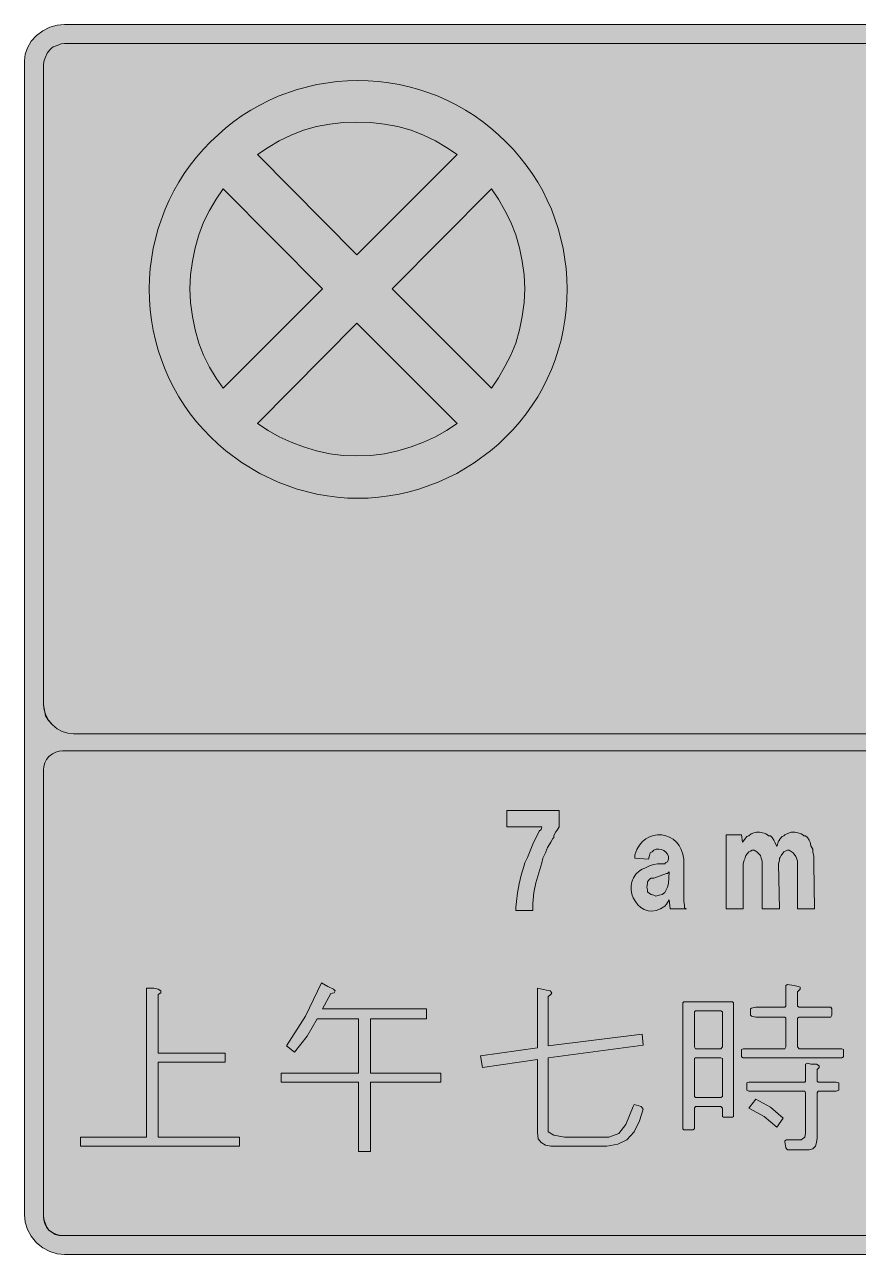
# Model space of a CAD drawing. Header units: metres. Extents: x 76 to 493, y 14 to 259.
# Drawn here: x 76.3 to 242.6, y 13.9 to 259.2 of the extents above; entities that cross this region are included whole.
import ezdxf

# ---------------------------------------------------------------- set-up
doc = ezdxf.new("R2010")
doc.units = ezdxf.units.M
for name, color, linetype, true_color in [('FILL_BLACK_000000', 7, 'Continuous', 0x000000), ('FILL_PINK_E1E1E1', 7, 'Continuous', 0xe1e1e1), ('FILL_WHITE_FFFFFF', 7, 'Continuous', 0xffffff), ('FILL_YELLOW_FFFF00', 7, 'Continuous', 0xffff00)]:
    doc.layers.add(name, color=color, linetype=linetype, true_color=true_color)

msp = doc.modelspace()

# ---------------------------------------------------------------- hatches: boundary and pattern name
at = {"layer": 'FILL_BLACK_000000', "true_color": 0x000000}
h = msp.add_hatch(color=7, dxfattribs=at)
h.dxf.hatch_style = 1
h.paths.add_polyline_path([(76.88, 254.59), (77.61, 255.87), (78.66, 257.04), (79.96, 257.98), (81.38, 258.66), (82.84, 259.06), (84.24, 259.2), (485.28, 259.2), (486.72, 259.06), (488.16, 258.66), (488.94, 258.33), (489.65, 257.89), (490.86, 256.86), (491.47, 256.29), (491.96, 255.64), (492.35, 254.94), (492.66, 254.16), (493.07, 252.72), (493.2, 251.28), (493.2, 21.78), (493.07, 20.34), (492.66, 18.9), (492.35, 18.12), (491.96, 17.41), (491.47, 16.77), (490.86, 16.2), (490.29, 15.59), (489.65, 15.1), (488.94, 14.71), (488.16, 14.4), (486.72, 13.99), (485.28, 13.86), (84.24, 13.86), (82.84, 14), (81.38, 14.42), (79.96, 15.15), (78.66, 16.2), (77.61, 17.48), (76.88, 18.85), (76.46, 20.3), (76.32, 21.78), (76.32, 251.28), (76.32, 252), (76.46, 253.27), (76.88, 254.59)])
h.paths.add_polyline_path([(80.75, 19.28), (81.18, 18.72), (81.81, 18.2), (82.44, 17.82), (83.23, 17.66), (83.88, 17.64), (485.64, 17.64), (486.34, 17.71), (487.06, 17.91), (487.74, 18.25), (488.34, 18.72), (488.81, 19.32), (489.15, 20), (489.35, 20.72), (489.42, 21.42), (489.42, 110.52), (489.4, 111.24), (489.24, 111.96), (488.86, 112.59), (488.34, 113.22), (487.78, 113.74), (487.08, 114.12), (486.36, 114.28), (485.64, 114.3), (83.88, 114.3), (83.21, 114.23), (82.53, 114.03), (81.86, 113.69), (81.18, 113.22), (80.71, 112.62), (80.37, 111.94), (80.17, 111.22), (80.1, 110.52), (80.1, 21.42), (80.21, 20.7), (80.46, 19.98), (80.75, 19.28)], flags=16)
h.paths.add_polyline_path([(82.8, 255.06), (82.01, 254.74), (81.66, 254.5), (81.36, 254.16), (80.84, 253.51), (80.46, 252.72), (80.21, 252.07), (80.1, 251.28), (80.1, 123.48), (80.46, 121.32), (81.05, 120.35), (81.9, 119.52), (82.8, 118.71), (83.84, 118.15), (84.94, 117.82), (86.04, 117.72), (485.28, 117.72), (486.09, 117.76), (486.9, 118.08), (487.53, 118.46), (488.16, 118.98), (488.77, 119.63), (489.24, 120.42), (489.4, 121.14), (489.42, 121.86), (489.42, 251.28), (489.35, 252.08), (489.13, 252.85), (488.74, 253.56), (488.16, 254.16), (487.56, 254.74), (486.86, 255.13), (486.08, 255.35), (485.28, 255.42), (84.24, 255.42), (83.59, 255.37), (82.8, 255.06)], flags=16)
h = msp.add_hatch(color=7, dxfattribs=at)
h.dxf.hatch_style = 1
h.paths.add_polyline_path([(184.45, 204.37), (184.3, 202.3), (184.05, 200.25), (183.7, 198.23), (183.26, 196.23), (182.72, 194.26), (182.08, 192.32), (181.35, 190.42), (180.53, 188.56), (179.61, 186.74), (178.61, 184.97), (177.51, 183.25), (176.33, 181.58), (175.06, 179.97), (173.7, 178.42), (172.26, 176.94), (170.78, 175.53), (169.23, 174.19), (165.95, 171.76), (162.46, 169.67), (158.78, 167.92), (154.94, 166.53), (152.97, 165.98), (150.97, 165.52), (148.95, 165.17), (146.9, 164.91), (144.83, 164.75), (142.74, 164.7), (140.69, 164.75), (138.64, 164.91), (136.62, 165.17), (134.61, 165.52), (130.67, 166.53), (126.86, 167.92), (123.19, 169.67), (119.71, 171.76), (116.43, 174.19), (114.88, 175.53), (113.4, 176.94), (111.96, 178.42), (110.6, 179.97), (109.33, 181.58), (108.15, 183.25), (107.05, 184.97), (106.05, 186.74), (105.13, 188.56), (104.31, 190.42), (103.58, 192.32), (102.94, 194.26), (102.4, 196.23), (101.96, 198.23), (101.61, 200.25), (101.36, 202.3), (101.21, 204.37), (101.16, 206.46), (101.21, 208.51), (101.36, 210.56), (101.96, 214.59), (102.94, 218.53), (104.31, 222.35), (105.13, 224.2), (106.05, 226.01), (107.05, 227.78), (108.15, 229.49), (109.33, 231.16), (110.6, 232.77), (111.96, 234.32), (113.4, 235.8), (114.88, 237.24), (116.43, 238.6), (118.04, 239.87), (119.71, 241.05), (121.42, 242.15), (123.19, 243.15), (125, 244.07), (126.86, 244.89), (130.67, 246.26), (134.61, 247.24), (138.64, 247.84), (140.69, 247.99), (142.74, 248.04), (144.83, 247.99), (146.9, 247.84), (148.95, 247.59), (150.97, 247.24), (152.97, 246.8), (154.94, 246.26), (156.88, 245.62), (158.78, 244.89), (160.64, 244.07), (162.46, 243.15), (164.23, 242.15), (165.95, 241.05), (167.62, 239.87), (169.23, 238.6), (170.78, 237.24), (172.26, 235.8), (173.7, 234.32), (175.06, 232.77), (176.33, 231.16), (177.51, 229.49), (178.61, 227.78), (179.61, 226.01), (180.53, 224.2), (181.35, 222.35), (182.72, 218.53), (183.7, 214.59), (184.3, 210.56), (184.45, 208.51), (184.5, 206.46), (184.45, 204.37)])
h = msp.add_hatch(color=7, dxfattribs=at)
h.dxf.hatch_style = 1
h.paths.add_polyline_path([(182.7, 98.82), (182.52, 98.46), (182.16, 98.1), (181.8, 97.38), (181.8, 97.02), (181.62, 96.84), (181.26, 96.12), (180.72, 95.22), (180.54, 95.04), (180.18, 93.96), (179.64, 92.88), (179.46, 91.98), (178.22, 88.01), (177.82, 86.05), (177.66, 83.88), (177.66, 82.44), (174.24, 82.44), (174.24, 83.16), (174.42, 84.24), (174.6, 86.02), (174.89, 87.79), (175.3, 89.54), (175.86, 91.26), (176.04, 91.98), (176.58, 93.06), (177.62, 95.73), (178.92, 98.28), (179.28, 98.64), (179.46, 99.18), (172.44, 99.18), (172.44, 102.42), (182.88, 102.42), (182.88, 99.18), (182.7, 98.82)])
h = msp.add_hatch(color=7, dxfattribs=at)
h.dxf.hatch_style = 1
h.paths.add_polyline_path([(207.9, 83.52), (207.9, 82.98), (208.26, 82.8), (205.02, 82.8), (204.84, 84.6), (204.3, 83.7), (203.94, 83.34), (203.08, 82.77), (202.23, 82.44), (201.4, 82.33), (200.61, 82.41), (199.86, 82.67), (199.19, 83.08), (198.59, 83.61), (198.08, 84.25), (197.67, 84.97), (197.39, 85.74), (197.23, 86.56), (197.22, 87.38), (197.37, 88.2), (197.69, 88.98), (198.2, 89.71), (198.9, 90.36), (199.44, 90.72), (199.98, 90.9), (201.06, 91.44), (201.78, 91.62), (202.5, 91.8), (203.94, 91.8), (204.12, 91.98), (204.48, 92.16), (204.66, 92.7), (204.66, 93.24), (204.49, 93.71), (204.18, 94.11), (203.76, 94.42), (203.28, 94.63), (202.77, 94.72), (202.26, 94.67), (201.8, 94.49), (201.42, 94.14), (201.06, 93.96), (200.88, 93.42), (200.7, 92.7), (198, 92.88), (198, 93.6), (198.38, 94.63), (198.88, 95.51), (199.49, 96.22), (200.17, 96.78), (200.92, 97.19), (201.71, 97.46), (202.52, 97.58), (203.34, 97.55), (204.14, 97.39), (204.91, 97.1), (205.62, 96.67), (206.26, 96.12), (206.81, 95.44), (207.25, 94.65), (207.56, 93.73), (207.72, 92.7), (207.72, 92.16), (207.72, 84.24), (207.9, 83.52)])
h.paths.add_polyline_path([(204.3, 89.82), (201.78, 88.92), (201.24, 88.92), (200.88, 88.74), (200.52, 88.2), (200.52, 87.84), (200.34, 87.12), (200.52, 86.58), (200.52, 86.22), (200.88, 85.86), (201.24, 85.68), (201.78, 85.5), (202.14, 85.32), (202.86, 85.5), (203.4, 85.68), (203.94, 86.04), (204.48, 87.12), (204.66, 87.84), (204.84, 90.18), (204.48, 89.82), (204.3, 89.82)], flags=16)
h = msp.add_hatch(color=7, dxfattribs=at)
h.dxf.hatch_style = 1
h.paths.add_polyline_path([(216.18, 97.56), (219.24, 97.56), (219.42, 96.12), (220.32, 97.2), (220.68, 97.38), (221.14, 97.73), (221.68, 97.96), (222.26, 98.08), (222.84, 98.1), (223.74, 97.92), (224.1, 97.74), (224.46, 97.56), (224.64, 97.38), (225, 97.38), (225.36, 97.02), (225.72, 96.48), (225.9, 96.12), (226.26, 95.22), (226.62, 96.3), (226.8, 96.48), (226.8, 96.66), (227.34, 97.2), (227.7, 97.38), (227.88, 97.56), (228.6, 97.92), (229.14, 98.1), (229.86, 98.1), (230.76, 97.92), (231.12, 97.74), (231.48, 97.56), (231.66, 97.38), (232.02, 97.38), (232.38, 97.02), (232.74, 96.48), (232.92, 96.12), (233.1, 95.4), (233.46, 94.68), (233.46, 94.14), (233.64, 93.24), (233.64, 91.8), (233.82, 82.8), (230.4, 82.8), (230.4, 91.44), (230.38, 92.37), (230.09, 93.25), (229.55, 93.98), (228.78, 94.5), (228.42, 94.5), (227.7, 94.14), (227.16, 93.42), (226.98, 93.06), (226.8, 92.88), (226.8, 92.52), (226.62, 91.8), (226.8, 82.8), (223.38, 82.8), (223.38, 92.34), (223.2, 92.88), (223.02, 93.42), (222.3, 94.14), (222.12, 94.32), (221.76, 94.5), (221.4, 94.5), (221.04, 94.32), (220.68, 94.14), (220.14, 93.42), (219.96, 93.06), (219.96, 92.88), (219.78, 92.52), (219.6, 91.8), (219.6, 82.8), (216.18, 82.8), (216.18, 97.56)])
h = msp.add_hatch(color=7, dxfattribs=at)
h.dxf.hatch_style = 1
h.paths.add_polyline_path([(87.48, 37.26), (100.62, 37.26), (100.62, 66.96), (102.06, 66.96), (102.96, 66.78), (103.5, 66.42), (103.5, 66.06), (102.96, 65.7), (102.96, 54), (116.28, 54), (116.28, 52.2), (102.96, 52.2), (102.96, 37.26), (119.16, 37.26), (119.16, 35.46), (87.48, 35.46), (87.48, 37.26)])
h = msp.add_hatch(color=7, dxfattribs=at)
h.dxf.hatch_style = 1
h.paths.add_polyline_path([(127.44, 48.24), (127.44, 50.04), (142.92, 50.04), (142.92, 60.84), (134.64, 60.84), (132.66, 57.42), (130.14, 54.18), (128.52, 55.44), (132.3, 61.38), (135.54, 68.04), (136.8, 67.32), (137.88, 66.78), (138.24, 66.42), (138.06, 66.06), (137.34, 65.88), (135.72, 62.82), (156.42, 62.82), (156.42, 60.84), (145.26, 60.84), (145.26, 50.04), (159.3, 50.04), (159.3, 48.24), (145.26, 48.24), (145.26, 34.38), (142.92, 34.38), (142.92, 48.24), (127.44, 48.24)])
h = msp.add_hatch(color=7, dxfattribs=at)
h.dxf.hatch_style = 1
h.paths.add_polyline_path([(180.18, 35.64), (179.28, 36.18), (178.74, 36.9), (178.56, 38.16), (178.56, 52.74), (167.58, 51.12), (167.22, 53.46), (178.56, 55.08), (178.56, 66.96), (180.36, 66.6), (181.08, 66.42), (181.44, 66.06), (181.26, 65.7), (180.72, 65.34), (180.72, 55.44), (199.44, 57.78), (199.62, 55.62), (180.72, 53.1), (180.72, 38.34), (181.8, 37.62), (183.96, 37.26), (192.78, 37.26), (194.76, 37.98), (196.2, 39.78), (197.64, 43.38), (197.82, 43.74), (199.26, 43.38), (199.62, 42.84), (198.9, 40.5), (197.82, 38.34), (196.38, 36.72), (194.58, 35.82), (192.42, 35.46), (181.26, 35.46), (180.18, 35.64)])
h = msp.add_hatch(color=7, dxfattribs=at)
h.dxf.hatch_style = 1
h.paths.add_polyline_path([(239.22, 54.9), (239.58, 54.72), (239.58, 53.28), (239.22, 53.1), (219.6, 53.1), (219.24, 53.28), (219.24, 54.72), (219.6, 54.9), (227.88, 54.9), (228.06, 55.26), (228.06, 61.02), (227.88, 61.2), (222.12, 61.2), (221.22, 61.38), (221.04, 61.56), (221.04, 62.82), (221.22, 63), (222.12, 63.18), (227.88, 63.18), (228.06, 63.36), (228.06, 67.5), (228.42, 67.68), (229.68, 67.5), (230.58, 67.32), (230.94, 67.14), (230.94, 66.78), (230.4, 66.24), (230.4, 63.36), (230.76, 63.18), (237.06, 63.18), (237.24, 62.82), (237.24, 61.56), (237.06, 61.2), (230.76, 61.2), (230.4, 61.02), (230.4, 55.26), (230.76, 54.9), (239.22, 54.9)])
h = msp.add_hatch(color=7, dxfattribs=at)
h.dxf.hatch_style = 1
h.paths.add_polyline_path([(215.64, 41.22), (215.46, 41.4), (215.46, 43.02), (215.1, 43.38), (210.06, 43.38), (209.88, 43.02), (209.88, 38.88), (209.52, 38.7), (207.72, 38.7), (207.54, 38.88), (207.54, 64.08), (207.72, 64.26), (217.44, 64.26), (217.62, 64.08), (217.62, 41.4), (217.44, 41.22), (215.64, 41.22)])
h.paths.add_polyline_path([(215.46, 52.92), (215.1, 53.1), (210.06, 53.1), (209.88, 52.92), (209.88, 45.36), (210.06, 45.18), (215.1, 45.18), (215.46, 45.36), (215.46, 52.92)], flags=16)
h.paths.add_polyline_path([(215.46, 55.26), (215.46, 62.28), (215.1, 62.46), (210.06, 62.46), (209.88, 62.28), (209.88, 55.26), (210.06, 54.9), (215.1, 54.9), (215.46, 55.26)], flags=16)
h = msp.add_hatch(color=7, dxfattribs=at)
h.dxf.hatch_style = 1
h.paths.add_polyline_path([(231.84, 46.44), (220.68, 46.44), (220.32, 46.62), (220.32, 48.06), (220.68, 48.24), (231.84, 48.24), (232.02, 48.42), (232.02, 51.84), (232.38, 52.02), (233.1, 51.84), (234.18, 51.84), (234.72, 51.48), (234.72, 51.12), (234.36, 50.76), (234.36, 48.42), (234.54, 48.24), (238.14, 48.24), (238.68, 48.06), (238.68, 46.62), (238.14, 46.44), (234.54, 46.44), (234.36, 46.08), (234.36, 37.08), (234.18, 36.18), (234, 35.46), (233.46, 34.92), (232.74, 34.74), (228.42, 34.74), (228.06, 35.1), (227.88, 36.36), (227.88, 36.54), (228.24, 36.72), (231.12, 36.72), (231.84, 37.26), (232.02, 37.98), (232.02, 46.08), (231.84, 46.44)])
h = msp.add_hatch(color=7, dxfattribs=at)
h.dxf.hatch_style = 1
h.paths.add_polyline_path([(226.26, 39.24), (223.74, 41.4), (220.68, 43.02), (222.12, 44.82), (225, 43.2), (227.52, 41.04), (226.26, 39.24)])
at = {"layer": 'FILL_PINK_E1E1E1', "true_color": 0xe1e1e1}
h = msp.add_hatch(color=7, dxfattribs=at)
h.dxf.hatch_style = 1
h.paths.add_polyline_path([(124.85, 234.7), (127.08, 235.98), (129.44, 237.13), (131.94, 238.14), (134.54, 238.85), (137.18, 239.36), (139.86, 239.66), (142.56, 239.76), (145.36, 239.66), (148.1, 239.36), (150.76, 238.85), (153.36, 238.14), (155.86, 237.13), (158.22, 235.98), (160.45, 234.7), (162.54, 233.28), (142.56, 213.3), (122.76, 233.28), (124.85, 234.7)])
h = msp.add_hatch(color=7, dxfattribs=at)
h.dxf.hatch_style = 1
h.paths.add_polyline_path([(114.48, 188.67), (113.15, 190.89), (112, 193.24), (111.06, 195.66), (110.32, 198.28), (109.76, 200.99), (109.39, 203.73), (109.26, 206.46), (109.39, 209.26), (109.76, 211.99), (110.32, 214.66), (111.06, 217.26), (112, 219.76), (113.15, 222.12), (114.48, 224.35), (115.92, 226.44), (135.72, 206.46), (115.92, 186.66), (114.48, 188.67)])
h = msp.add_hatch(color=7, dxfattribs=at)
h.dxf.hatch_style = 1
h.paths.add_polyline_path([(169.38, 226.44), (170.8, 224.35), (172.08, 222.12), (173.23, 219.76), (174.24, 217.26), (174.98, 214.66), (175.54, 212), (175.91, 209.26), (176.04, 206.46), (175.91, 203.73), (175.54, 200.99), (174.98, 198.28), (174.24, 195.66), (173.23, 193.27), (172.08, 190.96), (170.8, 188.75), (169.38, 186.66), (149.58, 206.46), (169.38, 226.44)])
h = msp.add_hatch(color=7, dxfattribs=at)
h.dxf.hatch_style = 1
h.paths.add_polyline_path([(160.45, 178.23), (158.22, 176.96), (155.86, 175.87), (153.36, 174.96), (150.76, 174.15), (148.1, 173.59), (145.36, 173.26), (142.56, 173.16), (139.86, 173.26), (137.18, 173.59), (134.54, 174.15), (131.94, 174.96), (129.44, 175.87), (127.08, 176.96), (124.85, 178.23), (122.76, 179.64), (142.56, 199.62), (162.54, 179.64), (160.45, 178.23)])
at = {"layer": 'FILL_WHITE_FFFFFF', "true_color": 0xffffff}
h = msp.add_hatch(color=7, dxfattribs=at)
h.dxf.hatch_style = 1
h.paths.add_polyline_path([(80.1, 110.52), (80.17, 111.22), (80.37, 111.94), (80.71, 112.62), (81.18, 113.22), (81.86, 113.69), (82.53, 114.03), (83.21, 114.23), (83.88, 114.3), (485.64, 114.3), (486.34, 114.23), (487.06, 114.03), (487.74, 113.69), (488.34, 113.22), (488.81, 112.62), (489.15, 111.94), (489.35, 111.22), (489.42, 110.52), (489.42, 21.42), (489.35, 20.72), (489.15, 20), (488.81, 19.32), (488.34, 18.72), (487.74, 18.25), (487.06, 17.91), (486.34, 17.71), (485.64, 17.64), (83.88, 17.64), (83.21, 17.71), (82.53, 17.91), (81.86, 18.25), (81.18, 18.72), (80.71, 19.32), (80.37, 20), (80.17, 20.72), (80.1, 21.42), (80.1, 110.52)])
at = {"layer": 'FILL_YELLOW_FFFF00', "true_color": 0xffff00}
h = msp.add_hatch(color=7, dxfattribs=at)
h.dxf.hatch_style = 1
h.paths.add_polyline_path([(485.28, 255.42), (486.09, 255.38), (486.9, 255.06), (487.53, 254.75), (488.16, 254.16), (488.77, 253.51), (489.24, 252.72), (489.4, 252.07), (489.42, 251.28), (489.42, 121.86), (489.35, 121.13), (489.13, 120.35), (488.74, 119.61), (488.16, 118.98), (487.53, 118.46), (486.9, 118.08), (486.09, 117.77), (485.28, 117.72), (86.04, 117.72), (84.94, 117.82), (83.83, 118.15), (82.8, 118.71), (81.9, 119.52), (81.09, 120.42), (80.53, 121.43), (80.2, 122.48), (80.1, 123.48), (80.1, 251.28), (80.21, 252.07), (80.46, 252.72), (80.84, 253.51), (81.36, 254.16), (81.66, 254.5), (82.01, 254.75), (82.8, 255.06), (83.59, 255.38), (84.24, 255.42), (485.28, 255.42)])

# ---------------------------------------------------------------- linework, layer by layer
at = {"layer": 'FILL_BLACK_000000', "lineweight": 0, "true_color": 0x000000}
for points in [[(485.28, 13.86), (84.24, 13.86), (82.84, 14), (81.38, 14.42), (79.96, 15.15), (78.66, 16.2), (77.61, 17.48), (76.88, 18.85), (76.46, 20.3), (76.32, 21.78), (76.32, 251.28), (76.32, 252), (76.46, 253.27), (76.88, 254.59), (77.61, 255.87), (78.66, 257.04), (79.96, 257.98), (81.38, 258.66), (82.84, 259.06), (84.24, 259.2), (485.28, 259.2)], [(485.28, 255.42), (84.24, 255.42), (83.59, 255.37), (82.8, 255.06), (82.01, 254.74), (81.66, 254.5), (81.36, 254.16), (80.84, 253.51), (80.46, 252.72), (80.21, 252.07), (80.1, 251.28), (80.1, 123.48), (80.46, 121.32), (81.05, 120.35), (81.9, 119.52), (82.8, 118.71), (83.84, 118.15), (84.94, 117.82), (86.04, 117.72), (485.28, 117.72)], [(485.64, 114.3), (83.88, 114.3), (83.21, 114.23), (82.53, 114.03), (81.86, 113.69), (81.18, 113.22), (80.71, 112.62), (80.37, 111.94), (80.17, 111.22), (80.1, 110.52), (80.1, 21.42), (80.21, 20.7), (80.46, 19.98), (80.75, 19.28), (81.18, 18.72), (81.81, 18.2), (82.44, 17.82), (83.23, 17.66), (83.88, 17.64), (485.64, 17.64)]]:
    msp.add_lwpolyline(points, dxfattribs=at)
for points in [[(184.45, 204.37), (184.3, 202.3), (184.05, 200.25), (183.7, 198.23), (183.26, 196.23), (182.72, 194.26), (182.08, 192.32), (181.35, 190.42), (180.53, 188.56), (179.61, 186.74), (178.61, 184.97), (177.51, 183.25), (176.33, 181.58), (175.06, 179.97), (173.7, 178.42), (172.26, 176.94), (170.78, 175.53), (169.23, 174.19), (165.95, 171.76), (162.46, 169.67), (158.78, 167.92), (154.94, 166.53), (152.97, 165.98), (150.97, 165.52), (148.95, 165.17), (146.9, 164.91), (144.83, 164.75), (142.74, 164.7), (140.69, 164.75), (138.64, 164.91), (136.62, 165.17), (134.61, 165.52), (130.67, 166.53), (126.86, 167.92), (123.19, 169.67), (119.71, 171.76), (116.43, 174.19), (114.88, 175.53), (113.4, 176.94), (111.96, 178.42), (110.6, 179.97), (109.33, 181.58), (108.15, 183.25), (107.05, 184.97), (106.05, 186.74), (105.13, 188.56), (104.31, 190.42), (103.58, 192.32), (102.94, 194.26), (102.4, 196.23), (101.96, 198.23), (101.61, 200.25), (101.36, 202.3), (101.21, 204.37), (101.16, 206.46), (101.21, 208.51), (101.36, 210.56), (101.96, 214.59), (102.94, 218.53), (104.31, 222.35), (105.13, 224.2), (106.05, 226.01), (107.05, 227.78), (108.15, 229.49), (109.33, 231.16), (110.6, 232.77), (111.96, 234.32), (113.4, 235.8), (114.88, 237.24), (116.43, 238.6), (118.04, 239.87), (119.71, 241.05), (121.42, 242.15), (123.19, 243.15), (125, 244.07), (126.86, 244.89), (130.67, 246.26), (134.61, 247.24), (138.64, 247.84), (140.69, 247.99), (142.74, 248.04), (144.83, 247.99), (146.9, 247.84), (148.95, 247.59), (150.97, 247.24), (152.97, 246.8), (154.94, 246.26), (156.88, 245.62), (158.78, 244.89), (160.64, 244.07), (162.46, 243.15), (164.23, 242.15), (165.95, 241.05), (167.62, 239.87), (169.23, 238.6), (170.78, 237.24), (172.26, 235.8), (173.7, 234.32), (175.06, 232.77), (176.33, 231.16), (177.51, 229.49), (178.61, 227.78), (179.61, 226.01), (180.53, 224.2), (181.35, 222.35), (182.72, 218.53), (183.7, 214.59), (184.3, 210.56), (184.45, 208.51), (184.5, 206.46)], [(182.7, 98.82), (182.52, 98.46), (182.16, 98.1), (181.8, 97.38), (181.8, 97.02), (181.62, 96.84), (181.26, 96.12), (180.72, 95.22), (180.54, 95.04), (180.18, 93.96), (179.64, 92.88), (179.46, 91.98), (178.22, 88.01), (177.82, 86.05), (177.66, 83.88), (177.66, 82.44), (174.24, 82.44), (174.24, 83.16), (174.42, 84.24), (174.6, 86.02), (174.89, 87.79), (175.3, 89.54), (175.86, 91.26), (176.04, 91.98), (176.58, 93.06), (177.62, 95.73), (178.92, 98.28), (179.28, 98.64), (179.46, 99.18), (172.44, 99.18), (172.44, 102.42), (182.88, 102.42), (182.88, 99.18)], [(207.9, 83.52), (207.9, 82.98), (208.26, 82.8), (205.02, 82.8), (204.84, 84.6), (204.3, 83.7), (203.94, 83.34), (203.08, 82.77), (202.23, 82.44), (201.4, 82.33), (200.61, 82.41), (199.86, 82.67), (199.19, 83.08), (198.59, 83.61), (198.08, 84.25), (197.67, 84.97), (197.39, 85.74), (197.23, 86.56), (197.22, 87.38), (197.37, 88.2), (197.69, 88.98), (198.2, 89.71), (198.9, 90.36), (199.44, 90.72), (199.98, 90.9), (201.06, 91.44), (201.78, 91.62), (202.5, 91.8), (203.94, 91.8), (204.12, 91.98), (204.48, 92.16), (204.66, 92.7), (204.66, 93.24), (204.49, 93.71), (204.18, 94.11), (203.76, 94.42), (203.28, 94.63), (202.77, 94.72), (202.26, 94.67), (201.8, 94.49), (201.42, 94.14), (201.06, 93.96), (200.88, 93.42), (200.7, 92.7), (198, 92.88), (198, 93.6), (198.38, 94.63), (198.88, 95.51), (199.49, 96.22), (200.17, 96.78), (200.92, 97.19), (201.71, 97.46), (202.52, 97.58), (203.34, 97.55), (204.14, 97.39), (204.91, 97.1), (205.62, 96.67), (206.26, 96.12), (206.81, 95.44), (207.25, 94.65), (207.56, 93.73), (207.72, 92.7), (207.72, 92.16), (207.72, 84.24)], [(216.18, 97.56), (219.24, 97.56), (219.42, 96.12), (220.32, 97.2), (220.68, 97.38), (221.14, 97.73), (221.68, 97.96), (222.26, 98.08), (222.84, 98.1), (223.74, 97.92), (224.1, 97.74), (224.46, 97.56), (224.64, 97.38), (225, 97.38), (225.36, 97.02), (225.72, 96.48), (225.9, 96.12), (226.26, 95.22), (226.62, 96.3), (226.8, 96.48), (226.8, 96.66), (227.34, 97.2), (227.7, 97.38), (227.88, 97.56), (228.6, 97.92), (229.14, 98.1), (229.86, 98.1), (230.76, 97.92), (231.12, 97.74), (231.48, 97.56), (231.66, 97.38), (232.02, 97.38), (232.38, 97.02), (232.74, 96.48), (232.92, 96.12), (233.1, 95.4), (233.46, 94.68), (233.46, 94.14), (233.64, 93.24), (233.64, 91.8), (233.82, 82.8), (230.4, 82.8), (230.4, 91.44), (230.38, 92.37), (230.09, 93.25), (229.55, 93.98), (228.78, 94.5), (228.42, 94.5), (227.7, 94.14), (227.16, 93.42), (226.98, 93.06), (226.8, 92.88), (226.8, 92.52), (226.62, 91.8), (226.8, 82.8), (223.38, 82.8), (223.38, 92.34), (223.2, 92.88), (223.02, 93.42), (222.3, 94.14), (222.12, 94.32), (221.76, 94.5), (221.4, 94.5), (221.04, 94.32), (220.68, 94.14), (220.14, 93.42), (219.96, 93.06), (219.96, 92.88), (219.78, 92.52), (219.6, 91.8), (219.6, 82.8), (216.18, 82.8)], [(204.3, 89.82), (201.78, 88.92), (201.24, 88.92), (200.88, 88.74), (200.52, 88.2), (200.52, 87.84), (200.34, 87.12), (200.52, 86.58), (200.52, 86.22), (200.88, 85.86), (201.24, 85.68), (201.78, 85.5), (202.14, 85.32), (202.86, 85.5), (203.4, 85.68), (203.94, 86.04), (204.48, 87.12), (204.66, 87.84), (204.84, 90.18), (204.48, 89.82)], [(87.48, 37.26), (100.62, 37.26), (100.62, 66.96), (102.06, 66.96), (102.96, 66.78), (103.5, 66.42), (103.5, 66.06), (102.96, 65.7), (102.96, 54), (116.28, 54), (116.28, 52.2), (102.96, 52.2), (102.96, 37.26), (119.16, 37.26), (119.16, 35.46), (87.48, 35.46)], [(127.44, 48.24), (127.44, 50.04), (142.92, 50.04), (142.92, 60.84), (134.64, 60.84), (132.66, 57.42), (130.14, 54.18), (128.52, 55.44), (132.3, 61.38), (135.54, 68.04), (136.8, 67.32), (137.88, 66.78), (138.24, 66.42), (138.06, 66.06), (137.34, 65.88), (135.72, 62.82), (156.42, 62.82), (156.42, 60.84), (145.26, 60.84), (145.26, 50.04), (159.3, 50.04), (159.3, 48.24), (145.26, 48.24), (145.26, 34.38), (142.92, 34.38), (142.92, 48.24)], [(180.18, 35.64), (179.28, 36.18), (178.74, 36.9), (178.56, 38.16), (178.56, 52.74), (167.58, 51.12), (167.22, 53.46), (178.56, 55.08), (178.56, 66.96), (180.36, 66.6), (181.08, 66.42), (181.44, 66.06), (181.26, 65.7), (180.72, 65.34), (180.72, 55.44), (199.44, 57.78), (199.62, 55.62), (180.72, 53.1), (180.72, 38.34), (181.8, 37.62), (183.96, 37.26), (192.78, 37.26), (194.76, 37.98), (196.2, 39.78), (197.64, 43.38), (197.82, 43.74), (199.26, 43.38), (199.62, 42.84), (198.9, 40.5), (197.82, 38.34), (196.38, 36.72), (194.58, 35.82), (192.42, 35.46), (181.26, 35.46)], [(239.22, 54.9), (239.58, 54.72), (239.58, 53.28), (239.22, 53.1), (219.6, 53.1), (219.24, 53.28), (219.24, 54.72), (219.6, 54.9), (227.88, 54.9), (228.06, 55.26), (228.06, 61.02), (227.88, 61.2), (222.12, 61.2), (221.22, 61.38), (221.04, 61.56), (221.04, 62.82), (221.22, 63), (222.12, 63.18), (227.88, 63.18), (228.06, 63.36), (228.06, 67.5), (228.42, 67.68), (229.68, 67.5), (230.58, 67.32), (230.94, 67.14), (230.94, 66.78), (230.4, 66.24), (230.4, 63.36), (230.76, 63.18), (237.06, 63.18), (237.24, 62.82), (237.24, 61.56), (237.06, 61.2), (230.76, 61.2), (230.4, 61.02), (230.4, 55.26), (230.76, 54.9)], [(215.64, 41.22), (215.46, 41.4), (215.46, 43.02), (215.1, 43.38), (210.06, 43.38), (209.88, 43.02), (209.88, 38.88), (209.52, 38.7), (207.72, 38.7), (207.54, 38.88), (207.54, 64.08), (207.72, 64.26), (217.44, 64.26), (217.62, 64.08), (217.62, 41.4), (217.44, 41.22)], [(215.46, 55.26), (215.46, 62.28), (215.1, 62.46), (210.06, 62.46), (209.88, 62.28), (209.88, 55.26), (210.06, 54.9), (215.1, 54.9)], [(215.46, 52.92), (215.1, 53.1), (210.06, 53.1), (209.88, 52.92), (209.88, 45.36), (210.06, 45.18), (215.1, 45.18), (215.46, 45.36)], [(231.84, 46.44), (220.68, 46.44), (220.32, 46.62), (220.32, 48.06), (220.68, 48.24), (231.84, 48.24), (232.02, 48.42), (232.02, 51.84), (232.38, 52.02), (233.1, 51.84), (234.18, 51.84), (234.72, 51.48), (234.72, 51.12), (234.36, 50.76), (234.36, 48.42), (234.54, 48.24), (238.14, 48.24), (238.68, 48.06), (238.68, 46.62), (238.14, 46.44), (234.54, 46.44), (234.36, 46.08), (234.36, 37.08), (234.18, 36.18), (234, 35.46), (233.46, 34.92), (232.74, 34.74), (228.42, 34.74), (228.06, 35.1), (227.88, 36.36), (227.88, 36.54), (228.24, 36.72), (231.12, 36.72), (231.84, 37.26), (232.02, 37.98), (232.02, 46.08)], [(226.26, 39.24), (223.74, 41.4), (220.68, 43.02), (222.12, 44.82), (225, 43.2), (227.52, 41.04)]]:
    msp.add_lwpolyline(points, close=True, dxfattribs=at)
at = {"layer": 'FILL_PINK_E1E1E1', "lineweight": 0, "true_color": 0xe1e1e1}
for points in [[(124.85, 234.7), (127.08, 235.98), (129.44, 237.13), (131.94, 238.14), (134.54, 238.85), (137.18, 239.36), (139.86, 239.66), (142.56, 239.76), (145.36, 239.66), (148.1, 239.36), (150.76, 238.85), (153.36, 238.14), (155.86, 237.13), (158.22, 235.98), (160.45, 234.7), (162.54, 233.28), (142.56, 213.3), (122.76, 233.28)], [(114.48, 188.67), (113.15, 190.89), (112, 193.24), (111.06, 195.66), (110.32, 198.28), (109.76, 200.99), (109.39, 203.73), (109.26, 206.46), (109.39, 209.26), (109.76, 211.99), (110.32, 214.66), (111.06, 217.26), (112, 219.76), (113.15, 222.12), (114.48, 224.35), (115.92, 226.44), (135.72, 206.46), (115.92, 186.66)], [(169.38, 226.44), (170.8, 224.35), (172.08, 222.12), (173.23, 219.76), (174.24, 217.26), (174.98, 214.66), (175.54, 212), (175.91, 209.26), (176.04, 206.46), (175.91, 203.73), (175.54, 200.99), (174.98, 198.28), (174.24, 195.66), (173.23, 193.27), (172.08, 190.96), (170.8, 188.75), (169.38, 186.66), (149.58, 206.46)], [(160.45, 178.23), (158.22, 176.96), (155.86, 175.87), (153.36, 174.96), (150.76, 174.15), (148.1, 173.59), (145.36, 173.26), (142.56, 173.16), (139.86, 173.26), (137.18, 173.59), (134.54, 174.15), (131.94, 174.96), (129.44, 175.87), (127.08, 176.96), (124.85, 178.23), (122.76, 179.64), (142.56, 199.62), (162.54, 179.64)]]:
    msp.add_lwpolyline(points, close=True, dxfattribs=at)
at = {"layer": 'FILL_WHITE_FFFFFF', "lineweight": 0, "true_color": 0xffffff}
msp.add_lwpolyline([(485.64, 17.64), (83.88, 17.64), (83.21, 17.71), (82.53, 17.91), (81.86, 18.25), (81.18, 18.72), (80.71, 19.32), (80.37, 20), (80.17, 20.72), (80.1, 21.42), (80.1, 110.52), (80.17, 111.22), (80.37, 111.94), (80.71, 112.62), (81.18, 113.22), (81.86, 113.69), (82.53, 114.03), (83.21, 114.23), (83.88, 114.3), (485.64, 114.3)], dxfattribs=at)
at = {"layer": 'FILL_YELLOW_FFFF00', "lineweight": 0, "true_color": 0xffff00}
msp.add_lwpolyline([(485.28, 117.72), (86.04, 117.72), (84.94, 117.82), (83.83, 118.15), (82.8, 118.71), (81.9, 119.52), (81.09, 120.42), (80.53, 121.43), (80.2, 122.48), (80.1, 123.48), (80.1, 251.28), (80.21, 252.07), (80.46, 252.72), (80.84, 253.51), (81.36, 254.16), (81.66, 254.5), (82.01, 254.75), (82.8, 255.06), (83.59, 255.38), (84.24, 255.42), (485.28, 255.42)], dxfattribs=at)

doc.saveas('drawing.dxf')
